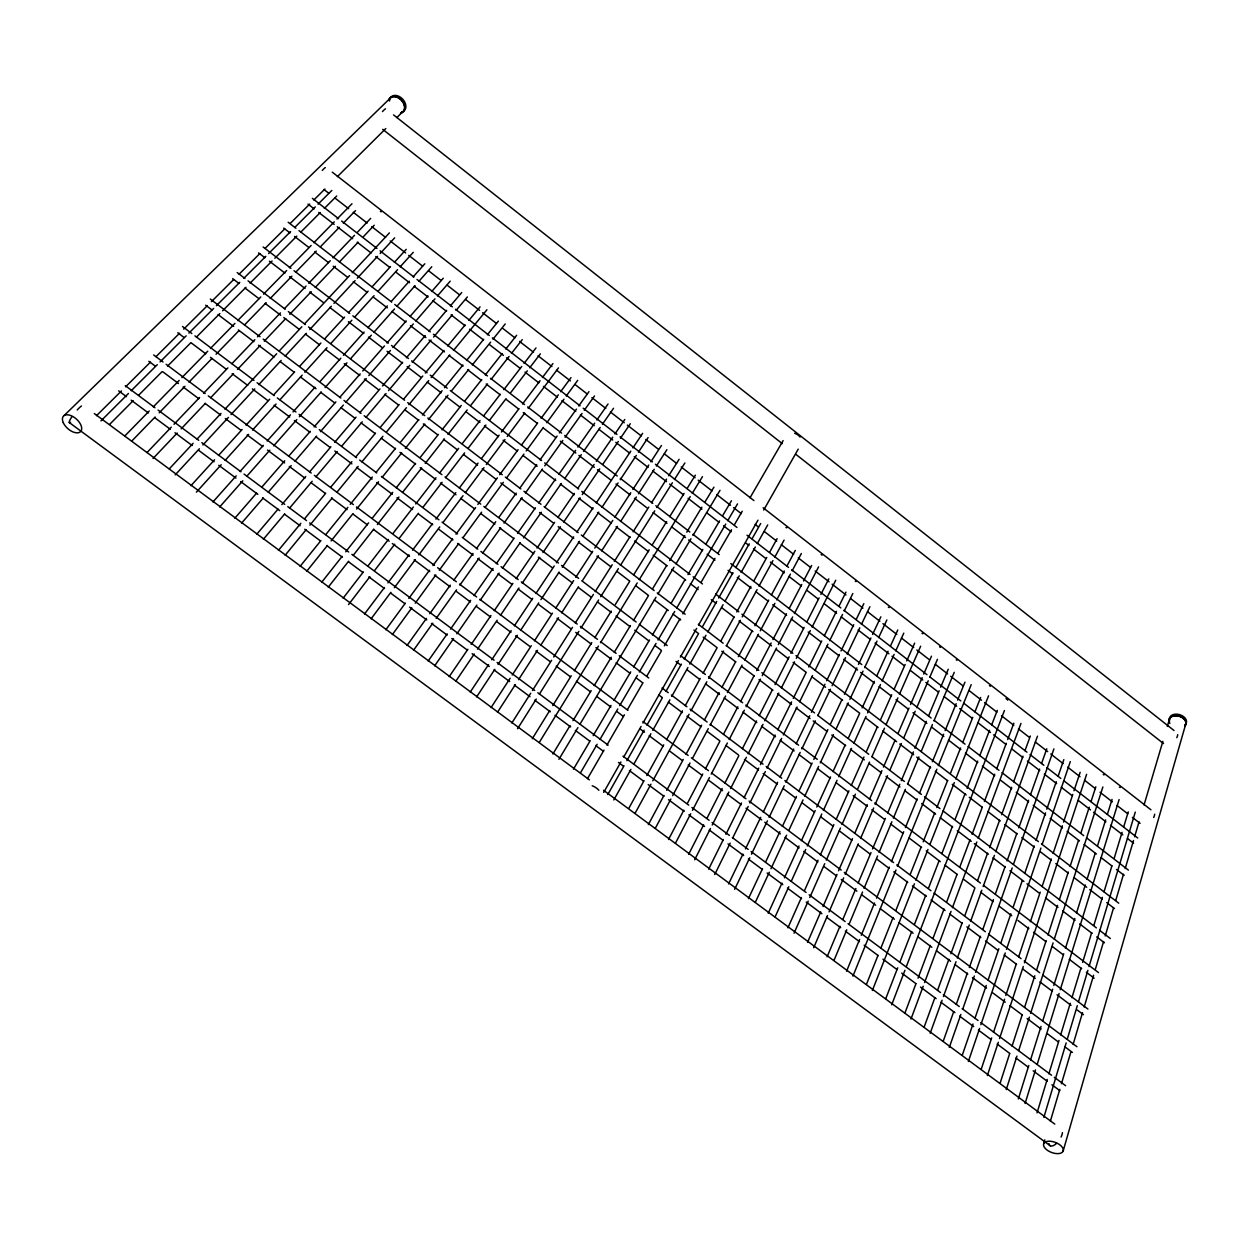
<?xml version="1.0" encoding="UTF-8"?>
<svg xmlns="http://www.w3.org/2000/svg" width="1249" height="1249" viewBox="0 0 1249 1249"><rect width="100%" height="100%" fill="white"/><g stroke="black" fill="none" stroke-linecap="round" stroke-linejoin="round"><path stroke-width="1.5" d="M1063.086 1151.266A10.414 5.386 20.6 0 0 1050.565 1141.258A10.414 5.386 20.6 0 0 1046.615 1149.72A10.414 5.386 20.6 0 0 1063.086 1151.266L1185.613 724.498M1043.727 1143.6L1044.835 1139.853M1050.378 1121.149L1059.808 1089.347M1061.463 1083.726L1070.893 1051.923M1073.11 1044.445L1082.524 1012.642M1084.179 1007.022L1093.609 975.219M1095.264 969.614L1103.585 941.559M1105.24 935.938L1113.546 907.882M1115.763 900.388L1123.522 874.206M1125.193 868.586L1133.499 840.53M1134.607 836.783L1139.041 821.826M1144.037 804.981L1162.866 741.375M1167.3 726.418L1169.517 718.94M1043.867 1117.371L1066.162 1042.915M1067.271 1039.184L1077.309 1005.679M1078.418 1001.963L1087.895 970.317M1089.019 966.585L1135.279 812.1M1037.06 1112.859L1047.193 1079.417M1048.879 1073.843L1059.011 1040.417M1060.698 1034.843L1070.268 1003.259M1071.954 997.686L1080.963 967.959M1082.649 962.386L1091.657 932.66M1093.905 925.228L1102.352 897.36M1104.038 891.786L1111.922 865.776M1114.17 858.344L1122.055 832.334M1123.741 826.76L1128.253 811.897M1025.101 1103.46L1035.483 1069.909M1037.216 1064.304L1059.121 993.47M1060.276 989.739L1119.104 799.579M1018.325 1098.964L1028.801 1065.475M1030.55 1059.886L1041.026 1026.397M1042.774 1020.823L1052.673 989.192M1053.828 985.461L1063.726 953.83M1065.475 948.256L1074.796 918.483M1076.544 912.91L1085.272 884.995M1087.02 879.405L1095.17 853.364M1097.496 845.916L1105.646 819.875M1107.395 814.286L1112.047 799.407M1006.257 1089.534L1016.936 1056.123M1018.7 1050.55L1029.379 1017.139M1030.566 1013.423L1053.094 942.901M1054.281 939.186L1102.883 786.979M1000.106 1083.195L1009.676 1053.563M1012.065 1046.147L1022.244 1014.656M1024.633 1007.24L1034.796 975.75M1036.592 970.192L1046.162 940.559M1047.958 935.001L1057.528 905.353M1059.324 899.795L1068.301 872.005M1070.096 866.447L1078.465 840.515M1080.869 833.114L1089.237 807.182M1091.033 801.624L1095.826 786.792M987.35 1075.545L998.31 1042.275M999.528 1038.575L1023.274 966.507M1024.492 962.823L1086.614 774.333M981.23 1069.238L991.675 1037.888M993.517 1032.345L1004.571 999.153M1005.804 995.469L1016.249 964.103M1018.7 956.734L1028.536 927.226M1030.378 921.7L1040.214 892.176M1042.056 886.649L1051.268 858.984M1053.11 853.457L1062.337 825.792M1063.555 822.107L1072.782 794.442M1073.999 790.742L1080.151 772.304M968.365 1061.494L979.622 1028.395M980.871 1024.711L1005.258 952.971M1006.507 949.287L1040.901 848.102M1042.15 844.433L1070.299 761.64M962.276 1055.218L973.002 1024.008M974.891 1018.497L986.242 985.445M988.146 979.95L998.857 948.725M1000.761 943.229L1010.847 913.846M1013.376 906.509L1022.197 880.795M1024.726 873.457L1034.188 845.916M1036.077 840.405L1045.538 812.865M1046.803 809.196L1056.264 781.655M1058.153 776.144L1063.836 759.626M949.302 1047.411L960.856 1014.438M962.792 1008.958L974.329 975.984M975.625 972.331L1012.205 867.946M1013.485 864.277L1053.906 748.916M943.276 1041.104L953.69 1011.69M956.297 1004.337L967.366 973.08M969.318 967.569L980.387 936.313M982.994 928.959L993.408 899.545M995.359 894.034L1005.117 866.463M1007.069 860.936L1016.842 833.364M1018.794 827.853L1028.552 800.266M1030.503 794.754L1039.621 769.025M1041.572 763.498L1046.787 748.791M930.193 1033.235L942.105 1000.23M943.432 996.561L956.016 961.73M957.343 958.061L969.255 925.056M970.582 921.387L981.839 890.225M983.166 886.556L994.423 855.378M995.75 851.709L1037.466 736.192M924.182 1026.99L934.876 997.701M937.546 990.395L948.897 959.279M950.895 953.783L962.245 922.683M964.915 915.361L974.923 887.914M977.592 880.592L987.616 853.145M989.614 847.649L999.622 820.203M1001.636 814.707L1011.643 787.26M1013.642 781.765L1022.993 756.145M1024.992 750.665L1030.331 736.02M910.989 1019.043L923.214 986.195M924.572 982.541L951.051 911.364M952.409 907.711L976.843 842.013M978.201 838.36L1020.979 723.39M905.025 1012.814L915.97 983.666M918.031 978.201L930.349 945.415M933.081 938.14L944.041 908.991M946.773 901.7L957.031 874.378M959.778 867.103L970.036 839.781M972.097 834.316L982.354 806.995M984.415 801.53L994.672 774.208M996.733 768.744L1006.304 743.249M1007.678 739.595L1013.845 723.202M891.708 1004.789L904.932 970.27M906.321 966.632L1004.43 710.525M885.791 998.576L897.719 967.772M899.811 962.323L911.739 931.504M914.533 924.26L925.759 895.252M928.569 888.008L939.076 860.811M941.887 853.567L952.409 826.37M955.204 819.11L965.024 793.74M967.132 788.306L977.655 761.109M979.747 755.676L989.567 730.29M991.675 724.857L997.28 710.353M872.364 990.473L914.424 883.824M915.845 880.202L927.96 849.476M930.099 844.059L954.33 782.592M955.766 778.97L988.552 695.818M866.478 984.306L877.969 955.438M880.842 948.225L893.051 917.547M895.923 910.334L907.414 881.466M910.287 874.253L921.059 847.181M923.214 841.779L934.705 812.912M936.859 807.494L947.632 780.438M950.505 773.225L960.559 747.964M962.714 742.546L972.768 717.301M974.923 711.883L980.668 697.442M852.942 976.109L896.001 869.975M897.469 866.369L936.875 769.228M938.342 765.637L971.191 684.686M846.572 971.222L859.593 939.435M861.279 935.314L874.519 902.996M876.517 898.156L889.226 867.087M891.427 861.701L903.714 831.725M905.4 827.587L917.172 798.86M919.373 793.474L930.411 766.543M932.394 761.703L943.635 734.225M945.118 730.634L956.141 703.702M957.608 700.111L964.962 682.157M834.004 960.403L846.775 929.787M849.023 924.385L862.559 891.989M864.058 888.382L877.579 855.971M879.093 852.364L891.864 821.764M893.363 818.157L905.384 789.352M907.648 783.95L918.921 756.941M921.169 751.539L932.441 724.529M933.94 720.923L954.236 672.321M827.119 956.781L839.984 926.227M843.013 919.045L855.877 888.492M858.157 883.105L871.021 852.552M872.536 848.945L885.4 818.392M887.68 813.005L899.78 784.247M901.294 780.656L913.409 751.898M914.924 748.307L926.29 721.344M928.553 715.958L939.154 690.791M940.669 687.2L948.241 669.23M813.677 947.741L827.525 915.486M829.055 911.911L843.668 877.86M845.214 874.284L858.282 843.824M860.592 838.454L873.66 807.994M875.19 804.403L887.493 775.738M889.803 770.368L901.341 743.498M903.651 738.112L915.174 711.243M916.719 707.668L928.241 680.783M929.787 677.208L937.468 659.285M807.557 942.324L820.718 911.926M823.044 906.555L836.986 874.362M838.532 870.787L852.474 838.61M854.8 833.239L867.196 804.621M869.507 799.266L881.903 770.649M883.449 767.073L895.065 740.251M898.172 733.101L909.007 708.058M910.552 704.483L922.184 677.661M923.729 674.085L931.473 656.193M794.052 933.206L808.197 901.122M809.774 897.563L824.715 863.699M826.292 860.124L840.452 828.04M842.013 824.481L855.393 794.177M857.751 788.822L869.538 762.093M871.896 756.738L884.479 728.214M886.056 724.654L897.859 697.91M899.421 694.35L920.654 646.217M787.932 927.804L801.39 897.563M804.559 890.443L818.017 860.202M820.39 854.862L833.864 824.605M836.237 819.266L848.914 790.804M851.287 785.465L863.965 757.003M866.338 751.664L877.423 726.746M880.592 719.643L891.677 694.725M894.05 689.386L905.15 664.484M906.727 660.924L914.643 643.126M775.129 916.86L788.806 886.712M791.21 881.388L805.683 849.476M807.291 845.916L821.78 814.005M823.388 810.46L837.049 780.313M838.657 776.753L851.521 748.385M853.941 743.061L865.994 716.458M867.602 712.914L880.467 684.546M882.075 681.002L894.143 654.398M895.752 650.838L903.792 633.118M768.213 913.238L781.983 883.137M784.419 877.828L798.985 845.963M801.421 840.655L815.175 810.57M816.799 807.026L830.569 776.94M832.989 771.617L845.136 745.075M848.383 737.987L859.718 713.21L847.212 703.827M862.138 707.902L874.284 681.345M876.72 676.037L888.055 651.26M890.49 645.952L897.766 630.011M755.364 902.231L769.337 872.239M770.976 868.711L786.589 835.191M789.056 829.898L803.029 799.906M804.668 796.378L818.641 766.386M820.296 762.858L833.442 734.631M835.909 729.338L848.227 702.875M849.882 699.346L863.028 671.119M864.667 667.591L877.001 641.127M878.64 637.599L886.868 619.957M748.432 898.593L762.499 868.664M765.809 861.623L779.876 831.678M782.358 826.401L796.425 796.472M798.907 791.179L812.147 763.014M813.802 759.486L827.868 729.557M830.351 724.264L841.951 699.612M844.433 694.335L856.845 667.918M858.5 664.406L870.912 637.989M872.567 634.461L880.842 616.85M734.677 889.304L749.79 857.72M751.461 854.207L767.417 820.858M769.103 817.346L784.216 785.762M785.902 782.249L800.172 752.413M801.858 748.9L815.285 720.829M817.814 715.568L830.413 689.245M832.084 685.732L845.526 657.645M847.212 654.148L859.796 627.81M861.482 624.313L869.882 606.764M728.573 883.917L742.952 854.129M745.481 848.883L760.703 817.346M763.233 812.1L777.612 782.311M780.141 777.065L793.677 749.041M796.206 743.779L809.742 715.755M811.428 712.258L824.949 684.233M826.651 680.721L839.328 654.445M841.014 650.948L853.707 624.672M856.236 619.426L863.84 603.657M714.725 874.55L730.165 843.137M732.741 837.892L748.182 806.479M749.9 802.982L765.34 771.57M767.058 768.073L781.64 738.393M783.357 734.912L797.081 706.981M799.657 701.735L812.521 675.553M815.097 670.323L827.962 644.141M829.679 640.643L842.544 614.461M844.262 610.964L852.833 593.509M708.636 869.163L723.312 839.547M725.903 834.316L741.453 802.966M744.045 797.736L758.721 768.119M760.454 764.638L775.129 735.021M777.721 729.791L791.538 701.907M793.256 698.425L806.214 672.29M808.806 667.06L821.748 640.94M824.34 635.71L836.44 611.307M839.031 606.093L845.932 592.151M694.694 859.749L710.462 828.493M712.227 825.027L728.87 792.038M730.618 788.556L746.387 757.316M748.135 753.834L763.03 724.326M764.778 720.86L778.798 693.07M781.421 687.871L794.567 661.829M796.316 658.348L810.336 630.573M812.084 627.107L835.737 580.223M688.621 854.363L703.609 824.902M707.137 817.97L722.125 788.525M724.779 783.326L738.877 755.598M742.406 748.666L756.519 720.938M759.158 715.739L772.382 689.745M775.02 684.546L789.134 656.818M790.898 653.352L804.122 627.373M806.76 622.174L819.11 597.912M820.874 594.446L828.805 578.849M675.49 843.153L690.697 813.802M692.492 810.351L709.479 777.534M711.274 774.083L727.371 743.014M729.151 739.549L744.357 710.197M746.137 706.747L760.454 679.128M762.249 675.678L776.55 648.044M778.346 644.593L792.647 616.959M794.442 613.509L818.579 566.89M668.527 839.5L683.827 810.211M687.434 803.31L702.734 774.021M705.435 768.853L719.83 741.282M723.436 734.381L737.831 706.809M740.532 701.641L754.021 675.787M756.722 670.619L771.133 643.048M772.928 639.597L786.433 613.759M789.134 608.591L801.733 584.454M803.529 581.019L811.631 565.5M655.335 828.243L670.854 799.048M672.68 795.613L690.01 762.998M692.758 757.846L708.277 728.651M710.103 725.216L725.607 696.021M727.433 692.586L742.047 665.124M744.779 659.972L758.471 634.211M760.298 630.776L774.895 603.314M776.722 599.879L790.414 574.118M792.241 570.684L801.374 553.51M648.356 824.59L663.968 795.457M666.732 790.32L683.265 759.47M686.013 754.334L701.626 725.201M704.389 720.048L719.081 692.633M721.828 687.496L735.614 661.783M738.362 656.646L752.148 630.948M754.896 625.796L768.666 600.098M771.429 594.961L784.278 570.965M787.042 565.828L795.301 550.403M635.085 813.271L650.932 784.247M652.79 780.828L689.105 714.241M690.962 710.822L706.793 681.798M708.667 678.379L723.561 651.072M726.356 645.952L740.329 620.331M742.187 616.928L757.097 589.606M758.955 586.187L772.928 560.582M774.786 557.163L784.091 540.099M629.043 807.9L644.031 780.641M646.841 775.535L663.719 744.857M666.529 739.751L682.454 710.775M685.264 705.669L700.252 678.41M703.062 673.289L717.129 647.731L703.218 637.131M720.876 640.909L733.99 617.053M736.801 611.948L750.852 586.39M753.662 581.269L766.777 557.413M769.587 552.308L777.097 538.678M613.821 799.938L630.917 769.384M633.774 764.279L650.87 733.725M652.774 730.337L669.87 699.783M671.775 696.38L687.918 667.528M689.823 664.125L705.966 635.273M707.871 631.869L723.062 604.719M724.966 601.315L739.221 575.851M741.11 572.464L755.364 547M757.269 543.596L767.713 524.923M607.779 794.583L624.032 765.778M626.889 760.688L644.094 730.197M646.966 725.107L662.251 698.004M666.076 691.228L681.361 664.125M684.233 659.035L698.566 633.618L693.929 630.042M702.391 626.842L716.723 601.44M718.643 598.052L732.976 572.635M735.833 567.546L749.213 543.83M752.085 538.756L760.688 523.503M603.689 792.412L620.94 761.968M623.813 756.894L641.065 726.465M642.985 723.077L678.441 660.518M680.362 657.13L696.645 628.388M698.566 625.015L757.971 520.177M763.732 510.029L798.22 449.156M587.452 778.72L604.001 750.118M606.92 745.075L624.438 714.803M627.357 709.744L642.938 682.828M646.826 676.099L661.439 650.87M664.359 645.827L679.94 618.911M682.86 613.868L698.425 586.952M701.345 581.909L714.974 558.35M717.894 553.307L731.524 529.763M734.443 524.705L742.234 511.247M750.024 497.789L783.123 440.6M580.457 772.85L597.147 744.279M600.082 739.236L617.755 708.979M619.723 705.607L637.396 675.35M639.347 671.993L656.037 643.407M658.004 640.05L674.694 611.479M676.661 608.107L725.731 524.065M727.699 520.708L737.519 503.893M573.447 769.181L590.231 740.657M593.197 735.63L610.964 705.435M613.93 700.408L630.714 671.884M633.68 666.841L649.48 640.003M652.431 634.976L667.247 609.809M671.197 603.095L685.014 579.614M687.98 574.587L702.797 549.419M705.747 544.377L719.58 520.895M722.547 515.868L731.43 500.771M558.928 759.33L577.928 727.589M579.942 724.248L655.99 597.241M657.989 593.899L673.992 567.171M675.99 563.83L691.009 538.756M693.008 535.415L720.033 490.295M552.901 753.99L570.012 725.638M573.026 720.642L591.152 690.619M594.165 685.623L611.276 657.271M614.289 652.259L630.402 625.577M633.415 620.581L648.512 595.57M652.54 588.888L666.623 565.547M669.651 560.551L684.749 535.524M686.763 532.199L701.844 507.188M704.873 502.176L713.928 487.172M539.303 742.406L598.458 646.076M600.488 642.751L637.209 582.955M639.254 579.645L690.244 496.587M692.274 493.277L702.484 476.665M532.277 738.737L549.716 710.556M552.792 705.591L571.246 675.756M574.321 670.775L591.761 642.595M594.836 637.63L611.245 611.104M615.351 604.469L629.715 581.269M633.805 574.634L649.199 549.779M652.275 544.798L666.623 521.598M669.714 516.618L684.062 493.417M687.137 488.453L695.35 475.182M517.57 728.745L536.274 699.034M539.396 694.085L578.88 631.354M580.957 628.06L598.614 599.988M600.707 596.694L618.364 568.623M620.441 565.329L654.726 510.841M656.818 507.547L672.399 482.785M674.476 479.491L684.874 462.973M511.903 722.906L530.716 693.242M532.464 690.478L551.605 660.299M553.697 657.005L572.51 627.341M575.305 622.923L593.416 594.399M595.164 591.636L612.213 564.735M614.305 561.441L629.98 536.727M633.118 531.793L648.793 507.078M651.588 502.676L666.56 479.07M668.652 475.775L679.097 459.304M497.492 712.289L515.369 684.561M518.538 679.675L537.476 650.323M540.63 645.421L558.522 617.709M561.675 612.806L578.506 586.718M582.721 580.192L598.505 555.743M601.659 550.84L617.443 526.391M620.597 521.489L636.381 497.024M638.473 493.777L654.257 469.312M656.365 466.049L666.888 449.734M491.091 707.543L510.138 678.254M512.246 674.991L531.293 645.702M534.463 640.815L552.464 613.15M555.633 608.263L573.619 580.598M575.742 577.35L592.666 551.309M594.789 548.046L612.775 520.38M614.883 517.117L630.761 492.715M632.868 489.452L648.746 465.034M650.87 461.787L661.439 445.503M476.634 696.864L494.854 669.308M498.07 664.452L517.351 635.288M520.568 630.417L538.787 602.877M540.926 599.629L559.146 572.089M562.362 567.218L579.505 541.301M582.721 536.43L598.802 512.121M602.018 507.266L618.083 482.957M620.238 479.725L636.303 455.417M638.442 452.169L648.09 437.587M470.202 692.102L488.531 664.609M491.763 659.753L511.153 630.651M514.385 625.796L532.714 598.302M535.946 593.447L554.259 565.953M556.414 562.721L573.65 536.851M576.897 531.996L593.056 507.734M596.288 502.879L630.776 451.123M632.931 447.891L642.626 433.341M455.698 681.376L474.245 654.008M477.524 649.168L497.164 620.191M500.443 615.351L518.991 587.982M522.254 583.158L539.724 557.397M542.987 552.558L560.458 526.797M563.721 521.973L580.098 497.82M582.268 494.604L599.739 468.843M603.002 464.003L618.286 441.475M620.472 438.243L630.292 423.754M449.234 676.599L467.891 649.277M471.185 644.453L490.935 615.538M494.229 610.714L512.886 583.392M516.18 578.584L534.822 551.262M537.023 548.046L554.572 522.332M557.866 517.508L574.321 493.417M577.616 488.593L594.071 464.487M596.273 461.271L612.728 437.166M614.93 433.949L624.797 419.492M434.683 665.826L453.559 638.629M456.9 633.836L476.884 605.031M480.225 600.238L499.116 573.041M502.441 568.248L520.224 542.644M523.55 537.851L541.317 512.262M544.658 507.453L561.316 483.457M564.657 478.664L581.316 454.667M583.533 451.467L600.207 427.47M602.424 424.27L613.54 408.282M428.188 661.033L447.189 633.899M450.53 629.106L470.639 600.363M473.996 595.57L492.98 568.436M496.337 563.642L514.198 538.1M517.554 533.323L535.431 507.781M538.772 502.988L555.54 479.038M558.881 474.245L575.633 450.296M577.881 447.111L594.633 423.161M596.866 419.976L608.029 404.005M413.575 650.214L432.794 623.204M436.182 618.427L456.541 589.825M459.929 585.063L479.163 558.038M482.551 553.276L500.646 527.859M504.034 523.081L522.129 497.664M525.517 492.887L542.472 469.046M544.736 465.877L562.831 440.444M565.094 437.275L582.05 413.435M584.313 410.25L594.493 395.949M407.065 645.405L426.393 618.442M429.797 613.681L450.264 585.141M453.684 580.379L473.012 553.416M476.415 548.67L495.744 521.707M499.147 516.945L516.212 493.152M519.615 488.406L536.664 464.612M540.083 459.851L557.132 436.057M559.411 432.888L576.46 409.11M578.74 405.925L588.966 391.655M392.358 634.57L411.811 607.888M415.246 603.189L435.839 574.946M439.273 570.231L458.711 543.549M463.285 537.273L481.599 512.168M485.018 507.469L503.331 482.348M506.766 477.649L523.924 454.105M526.204 450.967L543.362 427.423M546.797 422.724L563.955 399.18M566.25 396.042L577.694 380.352M385.832 629.746L405.379 603.111M408.829 598.412L429.531 570.231M432.981 565.532L452.544 538.912M455.994 534.213L475.541 507.594M477.836 504.455L497.399 477.836M499.694 474.698L518.101 449.656M521.551 444.956L537.648 423.021M541.098 418.337L558.35 394.84M560.645 391.702L570.996 377.62M371.094 618.833L390.875 592.338M394.372 587.67L415.324 559.614M418.805 554.931L439.757 526.875M443.254 522.207L463.051 495.712M465.377 492.59L484.003 467.657M486.329 464.534L504.955 439.601M507.281 436.479L524.736 413.091M528.233 408.423L558.49 367.893M364.536 613.977L384.427 587.545M387.939 582.877L409.001 554.884M412.513 550.216L432.404 523.768M435.917 519.116L455.807 492.668M459.32 488L478.039 463.114M481.552 458.445L499.1 435.12M501.442 432.013L518.991 408.688M522.504 404.02L540.052 380.68M542.394 377.573L552.932 363.584M348.549 604.578L369.86 576.726M374.591 570.528L394.731 544.221M399.461 538.022L418.415 513.261M423.146 507.063L442.099 482.301M445.643 477.664L464.597 452.887M468.141 448.25L485.908 425.035M489.452 420.382L506.032 398.712M510.779 392.529L527.359 370.859M529.717 367.752L540.38 353.826M343.147 598.162L363.381 571.901M368.143 565.735L388.377 539.474M393.138 533.292L413.372 507.032M415.761 503.94L435.995 477.696M439.57 473.059L458.617 448.344M462.177 443.707L480.038 420.538M483.613 415.901L500.271 394.278M503.847 389.657L521.707 366.488M524.08 363.397L535.993 347.94M328.253 587.202L348.612 561.223M353.405 555.118L373.763 529.139M377.354 524.549L398.915 497.04M402.506 492.465L421.662 468.016M425.253 463.426L444.41 438.977M448.001 434.387L467.157 409.937M470.748 405.363L487.516 383.974M491.107 379.384L509.077 356.465M511.466 353.405L522.238 339.65M321.649 582.315L342.117 556.383M345.723 551.808L368.596 522.847M372.202 518.273L392.67 492.356M396.276 487.781L415.527 463.379M420.351 457.275L438.399 434.418M442.021 429.843L461.271 405.441M464.878 400.867L481.739 379.524M485.346 374.95L502.192 353.592M505.814 349.017L516.649 335.294M306.723 571.277L327.425 545.485M331.079 540.926L352.999 513.62M356.652 509.061L378.572 481.755M382.225 477.212L401.71 452.934M405.363 448.375L424.847 424.098M428.501 419.555L447.985 395.277M451.638 390.718L468.687 369.485M472.341 364.927L490.607 342.179M493.043 339.135L505.221 323.975M300.088 566.359L320.899 540.63M325.786 534.572L347.831 507.328M350.282 504.299L372.311 477.04M375.98 472.497L395.558 448.282M400.461 442.224L418.821 419.523M422.49 414.98L442.084 390.75M444.519 387.721L462.879 365.02M466.564 360.477L483.691 339.291M487.36 334.748L498.382 321.118M285.115 555.29L306.161 529.67M309.877 525.158L332.156 498.039M337.121 492.012L358.166 466.408M361.882 461.896L382.928 436.291M386.644 431.764L406.456 407.674M408.923 404.66L428.735 380.555M431.217 377.541L449.796 354.95M453.512 350.423L486.938 309.768M278.449 550.356L300.837 523.3M304.584 518.788L325.739 493.246M330.72 487.235L351.875 461.677M355.606 457.181L375.512 433.122M380.492 427.111L399.165 404.567M404.145 398.556L422.802 376.011M425.3 373.014L443.973 350.469M447.704 345.957L465.128 324.912M468.859 320.415L480.053 306.879M263.383 539.256L284.647 513.979M289.659 508.031L312.188 481.271M315.95 476.821L337.214 451.545M342.226 445.596L362.241 421.819M366.004 417.353L386.035 393.576M388.533 390.594L409.813 365.332M412.311 362.351L431.077 340.056M433.59 337.089L452.357 314.779M456.119 310.33L467.376 296.95M256.685 534.307L278.074 509.092M281.837 504.643L305.74 476.462M309.518 472.013L330.891 446.799M334.67 442.349L356.059 417.135M359.837 412.685L379.961 388.954M382.475 385.988L402.6 362.257M406.378 357.807L425.238 335.559M429.016 331.11L446.627 310.345M450.389 305.896L461.708 292.547M241.588 523.128L263.211 498.054M268.301 492.153L291.204 465.596M295.014 461.162L316.637 436.073M320.462 431.654L343.35 405.098M345.895 402.147L366.254 378.541M368.798 375.59L390.422 350.501M392.967 347.55L413.325 323.944M415.87 320.993L434.949 298.854M437.493 295.904L450.218 281.15M234.859 518.163L256.591 493.136M261.712 487.251L284.725 460.756M288.566 456.338L310.298 431.311M314.139 426.893L335.872 401.866M339.697 397.447L360.165 373.904M362.71 370.953L384.458 345.926M387.003 342.991L406.19 320.899M410.015 316.497L427.923 295.888M431.764 291.47L443.27 278.215M219.668 506.969L242.821 480.771M246.678 476.4L269.815 450.186M273.672 445.831L296.809 419.617M299.37 416.713L321.227 391.952M325.083 387.596L346.941 362.834M350.797 358.479L371.359 335.185M373.935 332.265L394.497 308.971M397.073 306.067L415.074 285.678M418.93 281.306L431.779 266.755M212.923 501.973L236.186 475.838M240.058 471.482L263.305 445.331M267.192 440.975L290.439 414.84M293.031 411.936L314.982 387.237M320.15 381.429L340.821 358.198M343.413 355.278L364.084 332.047M367.955 327.691L387.331 305.896M391.202 301.54L409.297 281.212M413.169 276.856L424.801 263.789M196.39 492.168L221.214 464.722M225.132 460.381L248.645 434.371M252.563 430.046L276.076 404.036M279.995 399.711L302.211 375.137M304.818 372.249L327.019 347.69M330.938 343.366L351.843 320.244M354.451 317.355L374.044 295.685M377.963 291.36L397.572 269.69M400.18 266.786L413.247 252.345M190.925 485.705L214.563 459.773M218.497 455.448L242.119 429.5M246.069 425.175L269.69 399.227M273.625 394.918L294.639 371.859M299.885 366.082L320.884 343.022M324.818 338.698L344.521 317.09M348.455 312.765L368.143 291.142M372.077 286.817L390.469 266.646M394.403 262.321L406.222 249.347M175.188 474.885L199.372 448.766M202.9 444.972L228.395 417.416M231.034 414.574L254.796 388.907M258.746 384.645L281.181 360.415M285.147 356.137L306.255 333.327M309.783 329.533L331.328 306.255M333.967 303.413L355.091 280.603M357.276 278.23L377.526 256.373M380.164 253.531L394.668 237.841M169.24 468.921L193.111 443.333M197.092 439.07L220.964 413.466M224.945 409.204L276.654 353.764M279.308 350.907L301.852 326.738M304.506 323.897L349.595 275.561M352.249 272.719L389.391 232.907M153.034 458.508L177.171 433.06M181.183 428.829L205.32 403.38M210.675 397.728L233.469 373.685M237.497 369.454L260.276 345.411M264.304 341.164L285.756 318.557M289.768 314.311L311.22 291.688M315.248 287.442L335.357 266.24M339.369 262.009L358.135 242.212M363.506 236.561L374.232 225.242M147.054 452.513L171.3 427.127M174.001 424.301L199.59 397.494M203.634 393.263L227.88 367.877M231.924 363.646L254.827 339.681M257.528 336.855L280.432 312.875M284.46 308.644L306.021 286.083M308.722 283.258L330.267 260.698M332.968 257.872L354.529 235.296M357.214 232.486L370.688 218.372M132.129 440.694L155.141 416.994M159.201 412.81L184.93 386.316M188.989 382.132L212.002 358.432M216.077 354.248L239.09 330.548M244.507 324.974L266.162 302.664M270.221 298.48L291.891 276.17M295.951 271.985L316.262 251.065M320.322 246.88L339.275 227.365M343.334 223.181L355.528 210.628M124.744 436.042L149.24 411.015M153.315 406.846L179.169 380.414M181.886 377.635L207.74 351.203M210.457 348.424L234.953 323.382M237.669 320.603L260.807 296.95M263.523 294.171L286.661 270.518M289.378 267.739L311.142 245.491M313.874 242.696L334.279 221.838M336.996 219.059L351.968 203.759M109.818 424.192L133.19 400.679M138.701 395.152L162.073 371.64M167.569 366.113L190.956 342.601M196.452 337.074L219.824 313.561M222.572 310.798L245.959 287.286M250.081 283.133L272.079 261.01M274.827 258.246L296.825 236.123M300.947 231.971L320.212 212.611M324.334 208.458L336.699 196.015M100.966 420.897L128.46 393.466M131.207 390.718L157.312 364.661M160.059 361.913L186.163 335.856M188.911 333.108L213.641 308.425M216.389 305.677L239.746 282.352M243.867 278.246L265.85 256.295M268.597 253.547L290.58 231.611M294.702 227.49L315.31 206.912M318.058 204.18L331.812 190.457M96.516 415.667L121.434 390.937M125.587 386.815L150.489 362.101M156.031 356.605L179.559 333.249M183.712 329.127L207.256 305.771M211.409 301.649L233.547 279.667M239.09 274.171L259.854 253.563M265.381 248.067L284.772 228.848M290.299 223.352L309.69 204.118M313.842 199.996L324.912 189.005M337.371 176.64L385.816 128.553M396.885 117.562L402.428 112.067M64.167 415.495L390.875 97.547M81.482 405.987L80.623 406.628A11.1 1.873 -51.3 0 0 77.219 409.984M325.349 167.585L324.787 167.944A9.414 1.374 -53 0 0 322.304 170.41M385.519 108.835L384.786 109.303A9.04 1.265 -53.3 0 0 382.491 111.567M70.615 422.318L69.757 422.708A11.1 1.873 -51.3 0 1 71.942 416.698M69.257 422.537L1050.3 1145.833M94.299 413.56L589.419 779.844M603.517 790.274L1054.781 1124.1M125.275 385.644L154.954 407.752M158.092 410.078L198.716 440.319M201.838 442.646L240.979 471.794M244.023 474.058L284.71 504.346M287.785 506.641L306.536 520.599M309.658 522.925L348.721 552.011M351.859 554.337L494.058 660.19M497.118 662.47L534.681 690.432M537.804 692.773L608.122 745.122M622.97 756.16L688.761 805.152M691.899 807.479L709.089 820.281M712.055 822.482L729.416 835.409M732.367 837.611L748.182 849.382M751.117 851.568L806.042 892.457M809.165 894.784L845.136 921.559M848.024 923.698L940.513 992.565M943.354 994.672L959.279 1006.538M962.105 1008.63L978.045 1020.495M980.855 1022.603L1051.533 1075.217M1054.312 1077.278L1065.6 1085.693M118.671 390.859L126.477 396.682M131.176 400.164L148.381 412.966M154.642 417.603L170.27 429.234M174.969 432.732L192.174 445.518M198.419 450.171L214.063 461.802M218.762 465.284L235.967 478.086M240.651 481.568L257.856 494.354M262.555 497.851L279.745 510.638M284.444 514.12L300.088 525.751M304.772 529.248L320.415 540.879M326.676 545.516L342.304 557.148M348.565 561.8L362.647 572.276M368.892 576.913L384.536 588.544M390.796 593.197L404.863 603.673M409.563 607.155L426.768 619.941M431.451 623.438L447.095 635.07M451.779 638.551L467.423 650.183M472.122 653.664L489.327 666.466M494.011 669.948L509.654 681.579M514.338 685.061L529.982 696.692M534.681 700.189L550.309 711.805M555.009 715.302L570.652 726.934M575.336 730.415L589.419 740.876M595.664 745.528L603.486 751.352M618.474 762.483L623.173 765.98M629.434 770.633L643.516 781.109M648.2 784.591L663.859 796.222M668.543 799.719L684.202 811.35M688.886 814.848L704.545 826.479M709.229 829.976L723.312 840.436M728.011 843.934L743.67 855.565M748.354 859.062L762.436 869.538M767.136 873.02L782.78 884.651M787.479 888.148L801.561 898.624M806.261 902.106L821.904 913.753M826.604 917.234L840.686 927.71M845.386 931.192L859.468 941.668M864.152 945.165L878.25 955.641M882.934 959.123L897.016 969.599M901.716 973.08L915.798 983.556M920.497 987.053L936.141 998.685M940.84 1002.182L954.923 1012.642M959.622 1016.14L973.705 1026.616M978.389 1030.097L990.91 1039.402M997.17 1044.055L1009.692 1053.375M1015.952 1058.028L1028.473 1067.333M1033.173 1070.83L1047.255 1081.291M1051.939 1084.788L1059.776 1090.611M153.643 354.95L163.01 361.976M166.133 364.302L205.133 393.529M208.255 395.871L311.235 473.028M314.358 475.369L353.373 504.596M356.496 506.938L434.511 565.391M437.618 567.717L456.353 581.753M459.476 584.095L476.634 596.944M479.757 599.286L627.982 710.353M642.907 721.532L688.183 755.458M691.306 757.8L708.48 770.664M711.602 773.006L745.95 798.736M749.072 801.077L841.186 870.085M844.308 872.426L1076.935 1046.724M148.834 361.32L155.079 365.988M162.885 371.827L178.482 383.505M183.166 387.018L198.778 398.696M205.023 403.365L220.62 415.043M225.304 418.556L240.916 430.234M247.161 434.902L262.774 446.58M267.458 450.077L284.616 462.926M289.3 466.439L304.912 478.117M311.157 482.785L325.193 493.293M331.438 497.976L347.05 509.654M353.295 514.323L367.347 524.83M373.592 529.498L389.188 541.192M392.311 543.518L409.485 556.367M414.168 559.864L429.765 571.558M434.449 575.055L450.062 586.733M456.307 591.402L470.358 601.924M476.603 606.592L490.638 617.1M496.883 621.768L510.935 632.291M515.618 635.788L529.654 646.295M535.899 650.979L549.95 661.486M556.195 666.154L570.247 676.661M576.492 681.345L590.527 691.852M596.772 696.52L610.823 707.028M617.068 711.711L623.313 716.38M639.8 728.729L644.484 732.226M649.183 735.739L663.235 746.246M669.48 750.93L681.97 760.282M688.215 764.95L702.281 775.473M708.526 780.141L722.578 790.664M727.261 794.161L741.313 804.684M745.996 808.197L761.625 819.875M764.747 822.217L780.36 833.895M785.043 837.408L799.095 847.93M803.778 851.428L817.845 861.951M824.09 866.619L836.58 875.971M841.264 879.483L856.892 891.161M861.576 894.674L875.627 905.197M880.311 908.694L894.362 919.217M899.046 922.714L913.113 933.237M917.796 936.75L931.848 947.257M936.531 950.77L950.583 961.293M955.266 964.79L967.772 974.142M972.456 977.655L986.507 988.162M992.752 992.846L1005.242 1002.182M1009.926 1005.695L1022.431 1015.047M1027.115 1018.544L1041.166 1029.067M1047.411 1033.75L1058.34 1041.931M1064.601 1046.6L1072.407 1052.439M177.764 332.749L183.978 337.433M191.753 343.272L205.742 353.81M210.41 357.323L225.96 369.033M232.173 373.716L247.724 385.41M252.376 388.923L267.926 400.632M274.14 405.316L289.69 417.025M294.358 420.538L309.908 432.232M316.122 436.916L330.111 447.454M334.779 450.967L351.875 463.847M356.543 467.36L372.077 479.054M376.745 482.567L392.295 494.276M396.963 497.789L412.498 509.498M418.727 514.182L432.716 524.705M438.93 529.389L452.919 539.927M457.587 543.44L473.137 555.149M477.789 558.662L493.339 570.356M498.008 573.869L511.996 584.407M518.21 589.091L532.199 599.629M538.428 604.313L550.856 613.665M557.085 618.349L571.074 628.887M575.727 632.4L591.277 644.109M595.945 647.622L611.495 659.316M616.147 662.829L630.136 673.367M636.365 678.051L642.579 682.735M658.988 695.084L662.111 697.426M668.324 702.11L682.313 712.648M686.981 716.161L700.97 726.699M707.199 731.383L719.627 740.751M725.856 745.434L738.284 754.802M744.513 759.486L758.502 770.009M763.17 773.521L777.159 784.06M783.373 788.744L795.816 798.111M802.03 802.795L814.473 812.162M820.702 816.846L833.13 826.214M839.359 830.897L851.787 840.265M858.016 844.933L870.444 854.3M876.673 858.984L889.101 868.352M893.769 871.864L907.758 882.403M912.426 885.916L926.415 896.454M931.083 899.967L945.071 910.505M949.74 914.018L962.183 923.37M966.851 926.883L980.84 937.421M985.508 940.934L997.935 950.302M1004.165 954.985L1016.592 964.353M1022.822 969.037L1035.249 978.404M1039.917 981.917L1052.361 991.269M1057.029 994.782L1071.017 1005.32M1077.231 1010.004L1083.461 1014.688M182.495 326.489L191.815 333.514M194.922 335.872L253.984 380.383M257.091 382.725L274.187 395.621M277.294 397.963L295.951 412.014M299.057 414.356L316.153 427.252M319.26 429.594L356.558 457.712M359.665 460.054L376.761 472.949M381.429 476.462L438.93 519.803M442.037 522.144L457.571 533.869M462.239 537.382L477.774 549.092M480.881 551.433L497.976 564.329M501.083 566.671L518.179 579.552M521.301 581.893L577.241 624.078M580.348 626.42L597.444 639.301M600.55 641.658L616.1 653.368M619.207 655.709L648.731 677.973M662.032 687.996L668.246 692.68M671.353 695.022L686.903 706.747M690.01 709.089L707.106 721.984M710.213 724.326L763.061 764.169M766.168 766.511L781.718 778.221M784.825 780.563L893.628 862.591M896.735 864.933L930.927 890.709M934.033 893.051L985.336 931.723M988.443 934.065L1021.089 958.67M1024.196 961.012L1039.73 972.737M1042.837 975.079L1087.926 1009.051M210.332 299.057L260.057 336.762M263.164 339.119L340.868 398.056M343.975 400.398L361.07 413.372M364.177 415.73L441.896 474.651M445.003 477.009L480.74 504.112M483.847 506.469L558.444 563.049M561.55 565.407L578.646 578.365M581.753 580.723L636.147 621.971M639.269 624.328L667.231 645.546M680.518 655.616L705.388 674.476M708.495 676.833L742.671 702.75M745.778 705.107L798.611 745.185M801.717 747.527L817.268 759.314M820.374 761.671L871.646 800.562M874.753 802.92L980.418 883.043M983.525 885.4L1098.511 972.612M205.679 305.193L211.893 309.908M218.107 314.607L233.657 326.395M238.325 329.923L253.859 341.695M258.527 345.224L274.077 357.011M280.291 361.71L294.28 372.311M300.509 377.026L316.044 388.798M320.712 392.327L334.701 402.927M340.915 407.642L354.919 418.228M361.133 422.943L375.122 433.544M381.335 438.258L395.324 448.844M399.992 452.388L415.542 464.16M420.21 467.688L435.745 479.46M440.413 483.004L455.963 494.776M460.616 498.304L474.62 508.905M480.834 513.62L494.823 524.205M499.491 527.749L513.48 538.335M519.693 543.05L533.682 553.65M538.35 557.179L552.339 567.78M558.553 572.495L572.557 583.08M578.771 587.795L591.199 597.209M597.428 601.924L611.417 612.525M616.085 616.054L630.074 626.655M634.726 630.183L648.731 640.784M654.944 645.499L661.158 650.198M676.006 661.439L680.674 664.983M686.888 669.683L699.315 679.113M705.529 683.812L719.518 694.413M724.186 697.941L738.175 708.542M742.843 712.071L756.832 722.671M761.5 726.2L775.488 736.801M780.141 740.329L794.13 750.93M798.798 754.458L811.226 763.873M817.455 768.588L829.882 778.002M836.096 782.717L848.539 792.131M853.192 795.66L867.181 806.261M871.849 809.789L884.292 819.203M890.506 823.918L902.933 833.333M909.163 838.048L921.59 847.462M926.258 851.006L940.247 861.591M944.9 865.12L957.343 874.55M963.557 879.249L974.439 887.493M980.652 892.208L993.096 901.622M999.309 906.337L1011.737 915.751M1017.966 920.466L1028.833 928.71M1033.501 932.238L1045.944 941.652M1052.158 946.367L1063.04 954.611M1069.253 959.31L1081.681 968.74M1086.349 972.268L1094.124 978.154M237.185 272.563L244.929 278.465M248.036 280.838L285.225 309.206M288.332 311.579L305.38 324.584M308.487 326.941L404.582 400.242M407.689 402.6L424.738 415.605M427.829 417.978L502.239 474.714M505.33 477.087L520.833 488.905M523.94 491.279L540.989 504.268M544.08 506.641L578.193 532.652M581.285 535.009L654.148 590.574M657.239 592.947L685.139 614.227M698.378 624.313L723.155 643.219M726.247 645.577L758.783 670.385M761.874 672.743L814.535 712.914M817.627 715.271L868.742 754.255M871.833 756.613L904.354 781.421M907.461 783.779L921.387 794.411M924.494 796.768L939.982 808.587M943.073 810.944L1096.403 927.882M1099.495 930.255L1110.345 938.514M232.611 278.605L238.809 283.32M245.007 288.051L258.965 298.683M265.163 303.413L280.666 315.216M283.773 317.574L299.276 329.393M305.474 334.123L319.432 344.755M325.63 349.47L339.587 360.102M344.24 363.646L359.743 375.465M364.396 379.009L378.353 389.626M384.551 394.356L398.509 404.988M404.707 409.719L418.665 420.351M423.317 423.895L437.275 434.511M443.473 439.242L457.431 449.874M463.629 454.605L477.586 465.221M482.239 468.765L496.181 479.397M500.833 482.941L516.337 494.76M520.989 498.304L534.947 508.936M539.599 512.48L553.557 523.112M558.209 526.656L573.713 538.46M578.365 542.004L592.323 552.636M596.975 556.18L610.917 566.812M617.131 571.542L629.527 580.988M635.725 585.703L648.137 595.164M654.335 599.879L668.293 610.511M672.946 614.055L680.689 619.957M721.813 651.291L735.755 661.908M741.953 666.638L754.349 676.068M759.002 679.612L772.944 690.244M777.581 693.773L791.523 704.405M796.175 707.933L810.117 718.565M813.224 720.923L827.166 731.539M831.803 735.083L845.745 745.7M850.397 749.244L864.339 759.876M868.992 763.404L881.388 772.85M886.025 776.394L899.967 787.011M904.619 790.555L917.016 800M921.668 803.544L935.61 814.161M940.247 817.705L952.644 827.135M957.296 830.679L971.238 841.311M974.329 843.668L988.271 854.285M992.924 857.829L1005.32 867.274M1009.973 870.803L1023.915 881.435M1027.006 883.792L1039.402 893.238M1045.6 897.953L1057.997 907.399M1062.634 910.943L1075.03 920.372M1079.682 923.917L1092.079 933.362M1096.716 936.906L1104.459 942.808M258.605 252.923L264.804 257.669M269.441 261.228L284.913 273.078M289.549 276.638L305.037 288.488M309.674 292.047L323.6 302.711M329.783 307.457L343.709 318.12M348.362 321.68L363.834 333.53M368.471 337.089L382.397 347.753M387.049 351.312L402.521 363.162M407.158 366.722L421.085 377.385M427.283 382.132L441.209 392.795M445.846 396.355L459.773 407.033M465.955 411.764L479.897 422.443M484.534 425.987L498.46 436.666M503.097 440.21L517.024 450.889M523.222 455.635L537.148 466.299M541.785 469.858L555.711 480.522M560.348 484.081L574.275 494.745M578.927 498.304L592.853 508.968M597.49 512.527L611.417 523.19M616.069 526.75L629.996 537.413M634.633 540.973L648.559 551.652M653.196 555.196L667.122 565.875M671.775 569.419L685.701 580.098M690.338 583.658L698.082 589.575M711.274 599.692L715.911 603.236M722.078 607.966L734.443 617.443M739.08 620.987L752.975 631.635M757.612 635.195L771.523 645.842M776.16 649.386L788.509 658.863M793.146 662.407L805.511 671.868M811.694 676.615L825.589 687.262M828.68 689.62L842.591 700.283M865.76 718.034L878.109 727.496M882.746 731.04L896.657 741.703M899.748 744.061L913.644 754.708M916.735 757.081L930.646 767.729M935.282 771.289L947.632 780.75M952.269 784.31L966.18 794.957M969.271 797.315L981.62 806.792M987.803 811.522L1000.168 820.983M1004.789 824.543L1017.154 834.004M1021.791 837.564L1034.141 847.025M1040.323 851.756L1051.143 860.046M1055.78 863.59L1068.129 873.067M1074.312 877.797L1086.677 887.258M1089.768 889.631L1102.118 899.093M1106.755 902.652L1114.483 908.569M263.102 246.99L290.955 268.332M294.046 270.705L349.736 313.421M352.827 315.794L388.408 343.085M391.515 345.458L408.532 358.51M411.624 360.883L427.096 372.748M430.187 375.122L447.204 388.174M450.296 390.547L541.566 460.538M544.658 462.911L578.693 489.015M581.784 491.388L690.072 574.431M693.164 576.804L702.453 583.923M715.646 594.04L738.815 611.807M741.89 614.18L792.865 653.258M795.956 655.631L1038.434 841.592M1041.51 843.965L1118.745 903.183M288.16 222.275L295.888 228.224M298.979 230.612L391.671 302.086M394.762 304.459L430.296 331.859M433.387 334.248L487.453 375.933M490.545 378.322L524.533 404.52M527.624 406.909L561.613 433.106M564.704 435.495L617.24 475.994M620.331 478.367L652.774 503.394M655.85 505.767L689.838 531.98M692.93 534.353L719.205 554.603M730.806 563.564L861.794 664.546M864.87 666.919L931.13 718.019M934.221 720.392L965.04 744.154M968.116 746.527L998.935 770.29M1002.01 772.663L1083.679 835.628M1086.771 838.017L1128.378 870.085M283.742 228.114L289.924 232.876M294.561 236.451L308.456 247.161M314.639 251.923L328.549 262.633M333.186 266.209L347.097 276.919M353.28 281.681L367.19 292.391M373.373 297.153L387.268 307.863M391.905 311.423L405.816 322.133M410.453 325.708L425.909 337.605M429 339.993L444.457 351.89M449.094 355.465L463.004 366.176M467.641 369.751L481.536 380.461M486.173 384.021L500.084 394.746M506.267 399.493L518.632 409.016M523.269 412.592L537.179 423.302M543.362 428.064L555.727 437.587M560.348 441.162L575.805 453.059M578.896 455.432L594.352 467.345M597.444 469.718L611.354 480.428M615.991 484.003L629.902 494.713M634.539 498.289L646.888 507.812M653.071 512.558L666.982 523.284M671.619 526.844L685.529 537.554M688.621 539.943L702.531 550.653M707.168 554.228L714.896 560.177M728.042 570.309L732.679 573.869M737.3 577.428L751.164 588.107M755.801 591.667L768.119 601.175M772.756 604.735L786.62 615.414M791.242 618.973L803.575 628.481M808.197 632.041L820.531 641.533M826.697 646.279L839.031 655.772M843.653 659.331L857.517 670.026M860.608 672.399L874.472 683.078M879.109 686.638L891.427 696.146M896.064 699.705L908.382 709.198M913.019 712.757L926.883 723.436M931.504 726.996L943.838 736.504M948.459 740.064L960.793 749.556M965.415 753.116L977.748 762.608M982.37 766.183L994.704 775.676M1000.871 780.422L1011.659 788.728M1016.28 792.288L1028.614 801.796M1033.235 805.355L1045.569 814.848M1050.19 818.407L1062.524 827.9M1067.146 831.475L1079.479 840.967M1084.101 844.527L1096.435 854.019M1101.056 857.579L1111.844 865.9M1116.481 869.46L1124.178 875.393M308.019 204.118L314.17 208.895M318.792 212.471L334.186 224.383M337.261 226.756L352.64 238.668M357.261 242.244L371.109 252.969M375.73 256.545L389.579 267.255M395.73 272.032L409.578 282.742M414.2 286.318L428.048 297.043M432.669 300.619L446.517 311.344M451.123 314.904L464.971 325.63M469.593 329.205L483.441 339.931M489.592 344.693L503.456 355.419M506.532 357.792L520.38 368.517M524.986 372.093L538.834 382.818M543.456 386.394L557.304 397.104M561.925 400.679L575.773 411.405M580.395 414.98L594.243 425.706M598.849 429.266L612.697 439.991M615.788 442.38L629.637 453.106M634.242 456.666L648.09 467.391M652.712 470.967L666.56 481.692M669.636 484.066L683.484 494.791M688.105 498.367L701.954 509.092M706.575 512.668L718.878 522.191M723.499 525.767L731.196 531.715M745.84 543.05L748.916 545.438M753.522 549.014L765.84 558.537M770.446 562.112L784.294 572.838M788.915 576.413L801.234 585.937M807.385 590.699L818.157 599.036M824.309 603.813L836.611 613.337M841.233 616.912L853.535 626.436M858.157 630.011L870.475 639.535M875.081 643.11L888.929 653.836M892.005 656.225L904.323 665.748M910.474 670.51L922.777 680.034M925.852 682.422L938.171 691.946M944.322 696.723L956.64 706.247M959.716 708.636L972.019 718.159M978.17 722.921L990.488 732.445M993.564 734.834L1005.867 744.357M1012.033 749.135L1022.79 757.472M1027.412 761.047L1039.73 770.571M1044.336 774.146L1056.654 783.669M1061.26 787.245L1072.032 795.582M1078.184 800.344L1090.502 809.883M1093.578 812.256L1105.88 821.795M1110.502 825.37L1122.804 834.894M1127.425 838.469L1133.577 843.231M324.022 189.567L328.643 193.142M334.81 197.935L348.658 208.692M353.28 212.283L367.144 223.04M371.765 226.631L385.613 237.404M390.234 240.979L405.628 252.938M408.704 255.327L422.568 266.099M428.735 270.877L441.053 280.447M447.204 285.225L459.523 294.795M465.674 299.588L479.538 310.345M482.614 312.734L496.478 323.491M502.629 328.284L514.947 337.855M519.568 341.43L533.432 352.202M538.054 355.793L551.902 366.55M556.523 370.141L570.387 380.898M575.008 384.489L587.311 394.06M591.932 397.635L605.796 408.407M610.418 411.998L624.266 422.755M627.357 425.144L641.205 435.901M645.827 439.492L658.145 449.062M664.312 453.84L676.615 463.41M681.236 467.001L695.1 477.758M698.175 480.147L712.039 490.919M716.661 494.51L730.509 505.267M733.585 507.656L741.297 513.636M755.145 524.408L758.221 526.797M764.388 531.574L776.706 541.145M781.328 544.736L793.646 554.291M798.267 557.881L810.57 567.452M815.191 571.043L829.055 581.8M832.131 584.189L845.995 594.961M850.616 598.536L862.934 608.107M867.54 611.698L879.858 621.268M882.949 623.657L896.798 634.414M901.419 638.005L913.737 647.575M916.813 649.964L929.131 659.534M935.298 664.312L947.616 673.882M950.692 676.271L963.01 685.842M969.162 690.619L981.48 700.189M984.571 702.578L996.889 712.149M1001.495 715.739L1013.813 725.31M1018.435 728.885L1029.223 737.269M1035.374 742.047L1047.692 751.617M1050.768 754.006L1063.086 763.576M1067.708 767.151L1080.026 776.722M1084.647 780.313L1095.42 788.681M1100.041 792.272L1112.359 801.842M1116.981 805.433L1127.753 813.802M1132.375 817.377L1140.072 823.356M312.375 198.372L338.526 218.637M341.602 221.026L376.995 248.442M380.071 250.83L413.919 277.059M416.994 279.448L452.372 306.864M455.448 309.252L489.296 335.481M492.371 337.87L580.051 405.831M583.127 408.204L616.975 434.433M620.05 436.822L652.368 461.865M655.444 464.253L736.972 527.437M746.996 535.197L788.525 567.389M791.601 569.778L840.827 607.92M843.902 610.308L926.977 674.679M930.052 677.067L960.809 700.908M963.885 703.296L1026.959 752.179M1030.035 754.552L1043.883 765.294M1046.959 767.667L1060.791 778.392M1063.883 780.781L1137.714 838.001M332.265 172.143L753.928 500.568M763.155 507.765L1150.954 809.82M382.694 129.318L782.296 443.66M796.066 454.511L1163.522 743.561M393.56 114.908L1173.998 730.509M822.014 555.181L821.873 555.056A3.388 2.389 27.3 0 0 821.139 554.572M990.348 686.263L990.207 686.138A3.372 2.295 21.5 0 0 989.489 685.685M940.435 647.404L940.294 647.279A3.372 2.326 23 0 0 939.56 646.81M921.996 633.43A3.372 2.326 23.6 0 1 922.808 633.758M956.266 659.8A3.372 2.311 22.5 0 1 956.984 660.268M1119.385 787.151A3.372 2.201 18 0 1 1120.212 787.479M1103.242 774.567A3.372 2.201 18.4 0 1 1104.054 774.895M888.336 607.217A3.372 2.357 24.7 0 1 889.147 607.545M855.253 581.144A3.388 2.373 26 0 1 856.002 581.628M1006.007 698.55A3.372 2.279 21 0 1 1006.741 699.018M1007.319 699.581A3.372 2.279 21 0 1 1007.724 700.189M785.964 527.5A3.404 2.404 28.6 0 1 786.776 527.827M1169.86 723.499A8.79 5.948 16.1 0 1 1172.343 716.255A8.79 5.948 16.1 0 1 1183.396 718.331A8.79 5.948 16.1 0 1 1184.723 726.293M1169.564 720.361A8.79 5.948 16.1 0 1 1179.54 714.615A8.79 5.948 16.1 0 1 1185.16 724.763M388.907 100.435A9.305 6.651 47.6 0 1 401.335 100.076A9.305 6.651 47.6 0 1 400.804 112.8M1169.501 721.969A8.524 5.761 16.1 0 1 1178.728 716.052A8.524 5.761 16.1 0 1 1184.755 725.794M388.642 100.139A9.586 6.854 47.6 0 1 401.663 100.388A9.586 6.854 47.6 0 1 400.507 113.269M389.501 100.982A9.586 6.854 47.6 0 1 396.417 95.486A9.586 6.854 47.6 0 1 405.457 103.792A9.586 6.854 47.6 0 1 401.663 112.145M380.383 211.346A3.653 2.529 44.3 0 1 381.164 211.846M592.213 785.777A10.492 6.12 29.8 0 1 598.864 790.258M794.661 433.294A8.649 6.417 29.8 0 1 800.078 437.088M1062.431 1132.671A10.101 4.59 -56.3 0 1 1061.104 1137.027M1056.592 1143.35A10.101 4.59 -56.3 0 1 1048.957 1143.647M1177.698 734.662A8.368 3.185 -50.3 0 1 1176.777 737.691M1154.669 814.207A8.681 3.466 -51.3 0 1 1153.654 817.486M63.277 422.677A11.553 6.432 41.5 0 0 79.905 432.154A11.553 6.432 41.5 0 0 73.004 416.604A11.553 6.432 41.5 0 0 63.277 422.677"/></g></svg>
